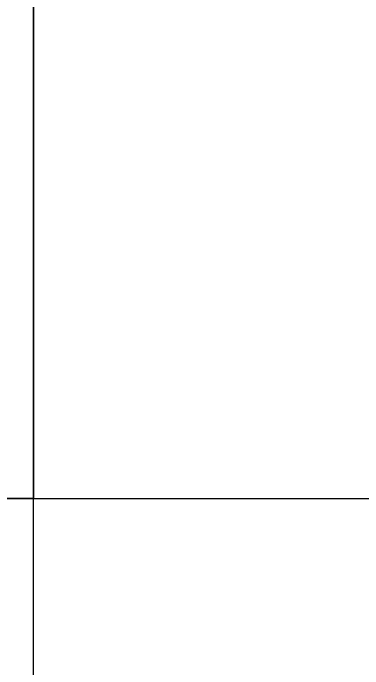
# Model space of a CAD drawing. Header units: inches. Extents: x -12418 to 57169, y -29325 to 19878.
# Drawn here: x 47951.8 to 48083.9, y -6664.5 to -6416.4 of the extents above; entities that cross this region are included whole.
import ezdxf
from ezdxf.enums import TextEntityAlignment as Align

# ---------------------------------------------------------------- set-up
doc = ezdxf.new("R2010")
doc.units = ezdxf.units.IN
doc.header["$LTSCALE"] = 25
doc.header["$MEASUREMENT"] = 0
doc.layers.get('0').update_dxf_attribs({"color": 8})
doc.layers.add('00-Ground Floor$0$False Ceiling', color=251, linetype='Continuous')
for name, color, linetype, lineweight in [('E-LITE-CIRC-NUMB', 6, 'Continuous', 25), ('E-LITE-CLNG', 150, 'Continuous', 35), ('E-LITE-CTRL', 6, 'Continuous', 25)]:
    doc.layers.add(name, color=color, linetype=linetype, lineweight=lineweight)
doc.styles.add('DC_Simplex', font='SIMPLEX.shx', dxfattribs={"width": 0.7})

# ---------------------------------------------------------------- blocks, each defined once
blk = doc.blocks.new('00-Ground Floor$0$A$Ce9e1c4c3')
at = {"layer": '00-Ground Floor$0$False Ceiling', "color": 254, "linetype": 'Continuous'}
for p, q in [((-52040.56, -6847.43), (-52040.56, -2847.43)), ((-54641.51, -6600), (-51257.63, -6600))]:
    blk.add_line(p, q, dxfattribs=at)
blk = doc.blocks.new('00-Ground Floor')
at = {"layer": '00-Ground Floor$0$False Ceiling', "color": 254}
blk.add_blockref('00-Ground Floor$0$A$Ce9e1c4c3', (100000, 0), dxfattribs=at)
blk = doc.blocks.new('*U13')
blk.add_lwpolyline([(-300, 300), (-300, -300), (300, -300), (300, 300)], close=True)
at = {"layer": 'E-LITE-CIRC-NUMB', "style": 'DC_Simplex', "width": 0.7, "flags": 8}
blk.add_attdef('CIRCUIT', text='', height=200, rotation=0, dxfattribs=at).set_placement((-473.9, 300), align=Align.RIGHT)
at = {"layer": 'E-LITE-CTRL', "style": 'DC_Simplex', "width": 0.7, "flags": 8}
blk.add_attdef('CONTROL', (1118.9, -935), '', height=200, rotation=360, dxfattribs=at)

msp = doc.modelspace()

# ---------------------------------------------------------------- block references
msp.add_blockref('00-Ground Floor', (0, 0))
at = {"layer": 'E-LITE-CLNG', "xscale": -1}
msp.add_blockref('*U13', (47659.44, -6300), dxfattribs=at)

doc.saveas('drawing.dxf')
